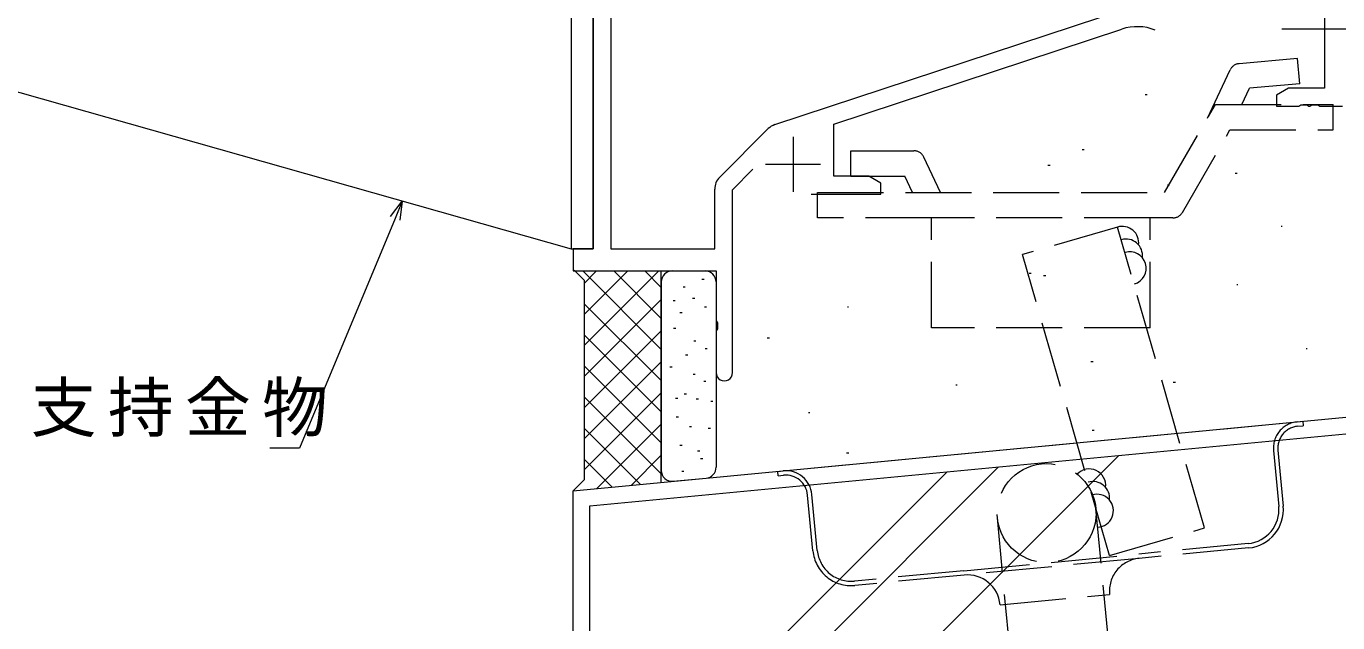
# Model space of a CAD drawing. Units: millimetres, scale not verified. Extents: x -594 to 539, y -420 to 386.
# Drawn here: x -439.4 to -320, y -270 to -215.7 of the extents above; entities that cross this region are included whole.
import ezdxf

# ---------------------------------------------------------------- set-up
doc = ezdxf.new("R2010")
doc.units = ezdxf.units.MM
doc.header["$LTSCALE"] = 2
doc.linetypes.add('CHAIN2', pattern=[12, 9, -1, 1, -1])
doc.linetypes.add('DASHED3', pattern=[4, 3, -1])
for name, color, linetype, lineweight in [('0-3_YKK_11', 7, 'Continuous', 9), ('0-5_YSS_K', 3, 'Continuous', 9), ('0-6_YKK_13', 4, 'Continuous', 9), ('0-7_YKK_D', 6, 'Continuous', 9)]:
    doc.layers.add(name, color=color, linetype=linetype, lineweight=lineweight)
doc.styles.add('ＭＳ ゴシック', font='')
doc.styles.get('ＭＳ ゴシック').set_extended_font_data('MS Gothic')

msp = doc.modelspace()

# ---------------------------------------------------------------- linework, layer by layer
at = {"layer": '0-3_YKK_11'}
for p, q in [((-387.774, -192.9), (-387.774, -236)), ((-321.204, -211.23), (-321.204, -221.37)), ((-386.144, -213.57), (-386.144, -236)), ((-371.234, -224.688), (-339.074, -214.1)), ((-365.874, -224.639), (-339.646, -216.005)), ((-324.482, -221.37), (-325.574, -222)), ((-325.574, -222), (-325.574, -223)), ((-321.204, -221.37), (-324.482, -221.37)), ((-325.574, -223), (-323.532, -223)), ((-323.532, -223), (-323.349, -222.88)), ((-323.349, -222.88), (-322.799, -222.88)), ((-322.799, -222.88), (-322.615, -223)), ((-322.615, -223), (-322.532, -223)), ((-322.532, -223), (-322.349, -222.88)), ((-322.349, -222.88), (-321.799, -222.88)), ((-321.799, -222.88), (-321.615, -223)), ((-321.615, -223), (-319.574, -223)), ((-376.264, -229.491), (-371.826, -225.052)), ((-365.874, -229.37), (-365.874, -224.639)), ((-375.074, -230.605), (-373.222, -228.753)), ((-362.665, -229.37), (-365.874, -229.37)), ((-361.574, -230), (-362.665, -229.37)), ((-361.574, -231), (-361.574, -230)), ((-376.704, -236), (-376.704, -230.551)), ((-375.074, -247.25), (-375.074, -230.605)), ((-367.924, -231), (-361.574, -231)), ((-389.574, -236), (-389.574, -238)), ((-387.774, -236), (-389.574, -236)), ((-386.144, -236), (-376.704, -236)), ((-389.574, -238), (-376.574, -238)), ((-376.574, -238), (-376.574, -242.542)), ((-376.574, -242.542), (-376.454, -242.725)), ((-376.454, -243.275), (-376.574, -243.458)), ((-376.574, -243.458), (-376.574, -247.25)), ((-376.454, -242.725), (-376.454, -243.275))]:
    msp.add_line(p, q, dxfattribs=at)
at = {"layer": '0-3_YKK_11', "color": 2}
for p, q in [((-369.574, -225.8), (-369.574, -230.8)), ((-372.074, -228.3), (-367.074, -228.3))]:
    msp.add_line(p, q, dxfattribs=at)
at = {"layer": '0-3_YKK_11'}
for centre, radius, start, end in [((-338.239, -220.279), 4.5, 68.66068, 108.22311), ((-370.765, -226.113), 1.5, 108.22314, 134.99998), ((-375.204, -230.551), 1.5, 134.99998, 179.99997), ((-375.824, -247.25), 0.75, 179.99998, 0)]:
    msp.add_arc(centre, radius, start, end, dxfattribs=at)
at = {"layer": '0-5_YSS_K'}
for p, q in [((-337.533, -221.945), (-337.333, -221.945)), ((-343.266, -226.946), (-343.066, -226.946)), ((-346.372, -228.374), (-346.172, -228.374)), ((-329.338, -229.089), (-329.138, -229.089)), ((-335.498, -230.16), (-335.298, -230.16)), ((-325.141, -233.933), (-325.041, -233.933)), ((-325.141, -233.933), (-325.041, -233.933)), ((-389.486, -237.912), (-388.573, -238.824)), ((-388.722, -238), (-381.573, -245.149)), ((-388.573, -239.125), (-387.449, -238)), ((-388.573, -241.953), (-384.62, -238)), ((-388.573, -244.782), (-381.792, -238)), ((-385.894, -238), (-381.573, -242.32)), ((-383.065, -238), (-381.573, -239.492)), ((-381.573, -257.238), (-381.573, -238)), ((-380.573, -238), (-377.573, -238)), ((-377.87, -238.757), (-377.67, -238.757)), ((-348.088, -238.196), (-347.888, -238.196)), ((-346.774, -238.418), (-346.574, -238.418)), ((-388.573, -238.824), (-388.573, -257)), ((-381.573, -239), (-381.573, -256.138)), ((-379.585, -239.443), (-379.385, -239.443)), ((-376.574, -239), (-376.574, -255.853)), ((-329.189, -239.244), (-329.089, -239.244)), ((-388.573, -247.61), (-381.573, -240.61)), ((-388.573, -240.977), (-381.573, -247.977)), ((-380.5, -240.701), (-380.3, -240.701)), ((-378.727, -240.473), (-378.527, -240.473)), ((-379.871, -241.788), (-379.671, -241.788)), ((-377.641, -241.273), (-377.441, -241.273)), ((-364.615, -241.267), (-364.515, -241.267)), ((-388.573, -250.439), (-381.573, -243.439)), ((-380.442, -243.217), (-380.242, -243.217)), ((-388.573, -243.806), (-381.573, -250.806)), ((-378.613, -244.361), (-378.413, -244.361)), ((-371.928, -244.089), (-371.728, -244.089)), ((-379.356, -245.618), (-379.156, -245.618)), ((-377.584, -245.047), (-377.384, -245.047)), ((-322.863, -245.06), (-322.763, -245.06)), ((-388.573, -253.267), (-381.573, -246.267)), ((-388.573, -246.634), (-381.573, -253.634)), ((-380.786, -246.705), (-380.586, -246.705)), ((-342.463, -246.232), (-342.263, -246.232)), ((-389.574, -258), (-284.574, -248)), ((-378.67, -247.391), (-378.47, -247.391)), ((-377.698, -248.02), (-377.498, -248.02)), ((-334.963, -248.107), (-334.763, -248.107)), ((-388.573, -256.096), (-381.573, -249.095)), ((-388.573, -249.462), (-381.573, -256.462)), ((-379.47, -249.163), (-379.27, -249.163)), ((-354.746, -248.347), (-354.646, -248.347)), ((-388.074, -259.364), (-286.074, -249.65)), ((-380.271, -249.564), (-380.071, -249.564)), ((-378.384, -249.621), (-378.184, -249.621)), ((-377.069, -249.85), (-376.869, -249.85)), ((-380.214, -251.279), (-380.014, -251.279)), ((-368.157, -250.876), (-368.057, -250.876)), ((-388.573, -252.291), (-383.448, -257.417)), ((-387.447, -257.797), (-381.573, -251.924)), ((-379.013, -252.137), (-378.813, -252.137)), ((-377.298, -252.308), (-377.098, -252.308)), ((-342.354, -252.481), (-342.154, -252.481)), ((-379.871, -253.852), (-379.671, -253.852)), ((-388.573, -255.119), (-386.03, -257.663)), ((-339.929, -254.779), (-388.074, -302.924)), ((-384.321, -257.5), (-381.573, -254.752)), ((-378.27, -254.366), (-378.07, -254.366)), ((-377.984, -255.053), (-377.784, -255.053)), ((-364.695, -254.535), (-364.495, -254.535)), ((-350.87, -255.821), (-388.074, -293.024)), ((-355.56, -256.267), (-388.074, -288.782)), ((-379.699, -256.196), (-379.499, -256.196)), ((-388.573, -257), (-389.574, -258)), ((-380.479, -257.134), (-377.479, -256.848)), ((-389.574, -303), (-389.574, -258)), ((-388.074, -304.423), (-388.074, -259.364))]:
    msp.add_line(p, q, dxfattribs=at)
at = {"layer": '0-5_YSS_K', "linetype": 'DASHED3'}
for p, q in [((-340.035, -234.009), (-348.682, -236.506)), ((-332.134, -261.377), (-340.036, -234.01)), ((-340.781, -263.874), (-348.683, -236.506)), ((-340.781, -263.874), (-332.134, -261.377))]:
    msp.add_line(p, q, dxfattribs=at)
at = {"layer": '0-5_YSS_K'}
for centre, radius, start, end in [((-339.607, -235.447), 1.5, 353.00755, 106.58572), ((-339.265, -236.597), 1.5, 353.00755, 106.58572), ((-338.922, -237.747), 1.5, 286.58572, 106.58572), ((-380.573, -239), 1, 90, 180), ((-377.574, -239), 1, 0, 90), ((-380.573, -256.138), 1, 180, 275.44032), ((-377.574, -255.853), 1, 275.44032, 0), ((-342.613, -257.511), 1.5, 353.22372, 137.06235), ((-342.266, -258.66), 1.5, 353.22372, 106.8019), ((-341.919, -259.809), 1.5, 273.18411, 106.8019)]:
    msp.add_arc(centre, radius, start, end, dxfattribs=at)
at = {"layer": '0-6_YKK_13'}
for p, q in [((-389.776, -202.5), (-389.776, -236)), ((-387.776, -236), (-387.776, -202.5)), ((-449.776, -219), (-389.776, -236)), ((-389.776, -236), (-387.776, -236))]:
    msp.add_line(p, q, dxfattribs=at)
at = {"layer": '0-6_YKK_13', "linetype": 'CHAIN2'}
msp.add_line((-310.057, -216), (-325.09, -216), dxfattribs=at)
at = {"layer": '0-6_YKK_13', "linetype": 'DASHED3'}
for p, q in [((-323.655, -218.678), (-328.979, -219.144)), ((-323.454, -220.97), (-323.655, -218.678)), ((-331.845, -224.107), (-329.798, -219.718)), ((-328.73, -222.87), (-328.031, -221.37)), ((-323.454, -220.97), (-328.031, -221.37)), ((-335.749, -230.87), (-331.131, -222.87)), ((-331.131, -222.87), (-320.409, -222.87)), ((-320.409, -225.17), (-320.409, -222.87)), ((-334.133, -232.67), (-329.803, -225.17)), ((-329.803, -225.17), (-320.409, -225.17)), ((-364.299, -227.07), (-358.571, -227.07)), ((-364.299, -229.37), (-364.299, -227.07)), ((-356.162, -230.87), (-357.665, -227.647)), ((-364.299, -229.37), (-359.4, -229.37)), ((-358.7, -230.87), (-359.4, -229.37)), ((-367.344, -233.17), (-367.344, -230.87)), ((-367.344, -230.87), (-335.749, -230.87)), ((-356.984, -233.17), (-367.344, -233.17)), ((-337.071, -233.17), (-356.984, -233.17)), ((-337.071, -243.17), (-337.071, -233.17)), ((-334.999, -233.17), (-337.071, -233.17)), ((-323.641, -252.123), (-323.144, -252.075)), ((-325.841, -254.341), (-325.358, -259.418)), ((-325.443, -254.303), (-324.959, -259.38)), ((-370.928, -256.626), (-370.43, -256.578)), ((-367.766, -263.457), (-368.249, -258.38)), ((-367.368, -263.419), (-367.851, -258.342)), ((-338.508, -296.432), (-342.016, -259.598)), ((-347.467, -297.285), (-350.975, -260.452)), ((-354.033, -265.263), (-338.105, -263.746)), ((-328.15, -262.798), (-338.105, -263.746)), ((-328.112, -263.196), (-338.067, -264.144)), ((-338.067, -264.144), (-353.995, -265.661)), ((-354.033, -265.263), (-363.988, -266.211)), ((-353.995, -265.661), (-363.95, -266.609)), ((-350.724, -268.363), (-340.769, -267.415))]:
    msp.add_line(p, q, dxfattribs=at)
for points in [[(-337.071, -243.17), (-356.984, -243.17), (-356.984, -233.17)], [(-370.928, -256.626), (-370.965, -256.228), (-370.468, -256.18), (-323.679, -251.725)], [(-323.679, -251.725), (-323.182, -251.677), (-323.144, -252.075)]]:
    msp.add_lwpolyline(points, dxfattribs=at)
msp.add_circle((-346.495, -260.025), 4.5, dxfattribs=at)
for centre, radius, start, end in [((-328.892, -220.14), 1, 95.00192, 155.00259), ((-358.571, -228.07), 1, 24.99973, 90.00174), ((-334.999, -232.17), 1, 269.99738, 329.99768), ((-323.452, -254.114), 2.4, 95.43999, 185.43999), ((-323.452, -254.114), 2, 95.43999, 185.43999), ((-370.24, -258.569), 2.4, 5.43999, 95.43999), ((-370.24, -258.569), 2, 5.43999, 95.43999), ((-328.444, -259.712), 3.1, 275.43999, 5.43999), ((-328.444, -259.712), 3.5, 275.43999, 5.43999), ((-364.281, -263.125), 3.5, 185.43999, 275.43999), ((-364.281, -263.125), 3.1, 185.43999, 275.43999), ((-337.782, -267.131), 3, 95.43999, 185.43999), ((-353.71, -268.648), 3, 5.43999, 95.43999)]:
    msp.add_arc(centre, radius, start, end, dxfattribs=at)
at = {"layer": '0-7_YKK_D'}
for p, q in [((-406.216, -233.041), (-405.141, -231.647)), ((-405.141, -231.647), (-405.795, -233.216)), ((-405.141, -231.647), (-405.375, -233.391)), ((-405.795, -233.216), (-414.502, -254.11)), ((-414.502, -254.11), (-417.202, -254.11))]:
    msp.add_line(p, q, dxfattribs=at)

# ---------------------------------------------------------------- texts
at = {"layer": '0-7_YKK_D', "color": 7, "insert": (-438.962, -253.11), "char_height": 4.399, "attachment_point": 7, "style": 'ＭＳ ゴシック'}
msp.add_mtext('\\T1.17;支持金物', dxfattribs=at)

doc.saveas('drawing.dxf')
